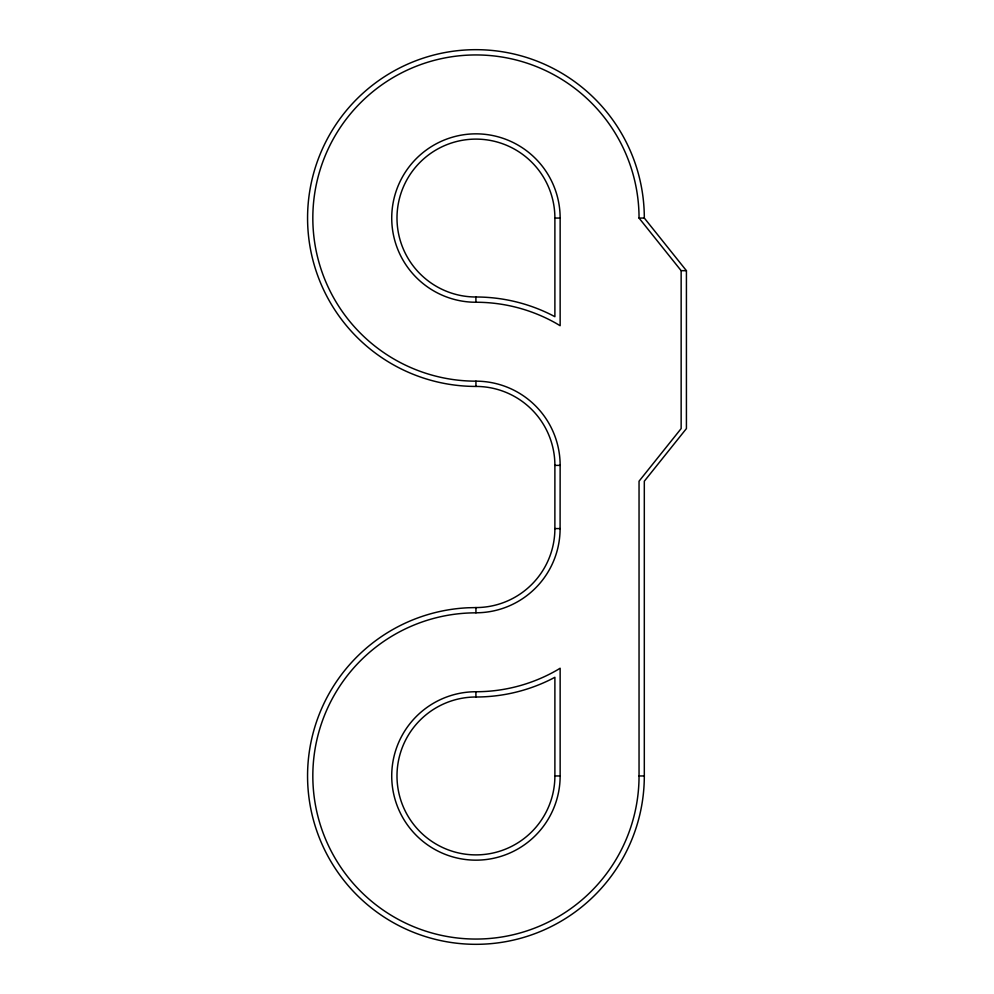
<?xml version="1.0" encoding="UTF-8"?>
<svg xmlns="http://www.w3.org/2000/svg" width="994" height="994" viewBox="0 0 994 994"><rect width="100%" height="100%" fill="white"/><g stroke="black" fill="none" stroke-linecap="round" stroke-linejoin="round"><path stroke-width="1.49" d="M475.89 607.582L475.94 607.57A78.986 78.986 0 0 0 554.876 528.584L554.888 465.378A78.948 78.948 0 0 0 475.94 386.43A168.371 168.371 0 0 1 307.568 218.059A168.371 168.371 0 0 1 475.94 49.675A168.371 168.371 0 0 1 644.311 218.059L686.419 270.679L686.419 428.576L644.311 481.208L644.311 775.954A168.371 168.371 0 0 1 478.599 944.3A168.371 168.371 0 0 1 307.643 781.272A168.371 168.371 0 0 1 467.963 607.769L475.94 607.582L475.94 612.838A163.115 163.115 0 0 0 312.824 775.954A163.115 163.115 0 0 0 475.94 939.057A163.115 163.115 0 0 0 639.043 775.954L639.043 481.208L681.151 428.576L681.151 270.679L639.043 218.059A163.115 163.115 0 0 0 475.94 54.943A163.115 163.115 0 0 0 312.824 218.059A163.115 163.115 0 0 0 475.94 381.162A84.217 84.217 0 0 1 560.144 465.378L560.094 528.584A84.192 84.192 0 0 1 475.94 612.789L475.94 612.789M554.888 218.059L554.888 316.701L551.72 315.023A168.371 168.371 0 0 0 475.94 296.995A78.948 78.948 0 0 1 396.991 218.021A78.948 78.948 0 0 1 475.952 139.11A78.948 78.948 0 0 1 554.888 218.059L560.144 218.059L560.144 325.721L556.056 323.286A163.066 163.066 0 0 0 475.94 302.251L471.926 302.164A84.217 84.217 0 0 1 391.773 215.375A84.217 84.217 0 0 1 477.282 133.855A84.217 84.217 0 0 1 560.144 218.059M639.043 218.059L644.311 218.059M681.151 270.679L686.419 270.679M475.89 296.995L475.94 302.251M554.888 465.378L560.144 465.378M554.888 528.584L560.144 528.584M554.888 775.954L554.888 677.274L552.242 678.691A168.359 168.359 0 0 1 475.94 697.005A78.948 78.948 0 0 0 396.991 775.954A78.948 78.948 0 0 0 475.94 854.89A78.948 78.948 0 0 0 554.888 775.954L560.144 775.954L560.144 668.216L557.622 669.782A163.103 163.103 0 0 1 475.89 691.737A84.217 84.217 0 0 0 391.723 775.979A84.217 84.217 0 0 0 475.952 860.158A84.217 84.217 0 0 0 560.144 775.954M639.043 775.954L644.311 775.954M475.89 691.737L475.94 697.005M475.94 381.162L475.94 386.43"/></g></svg>
